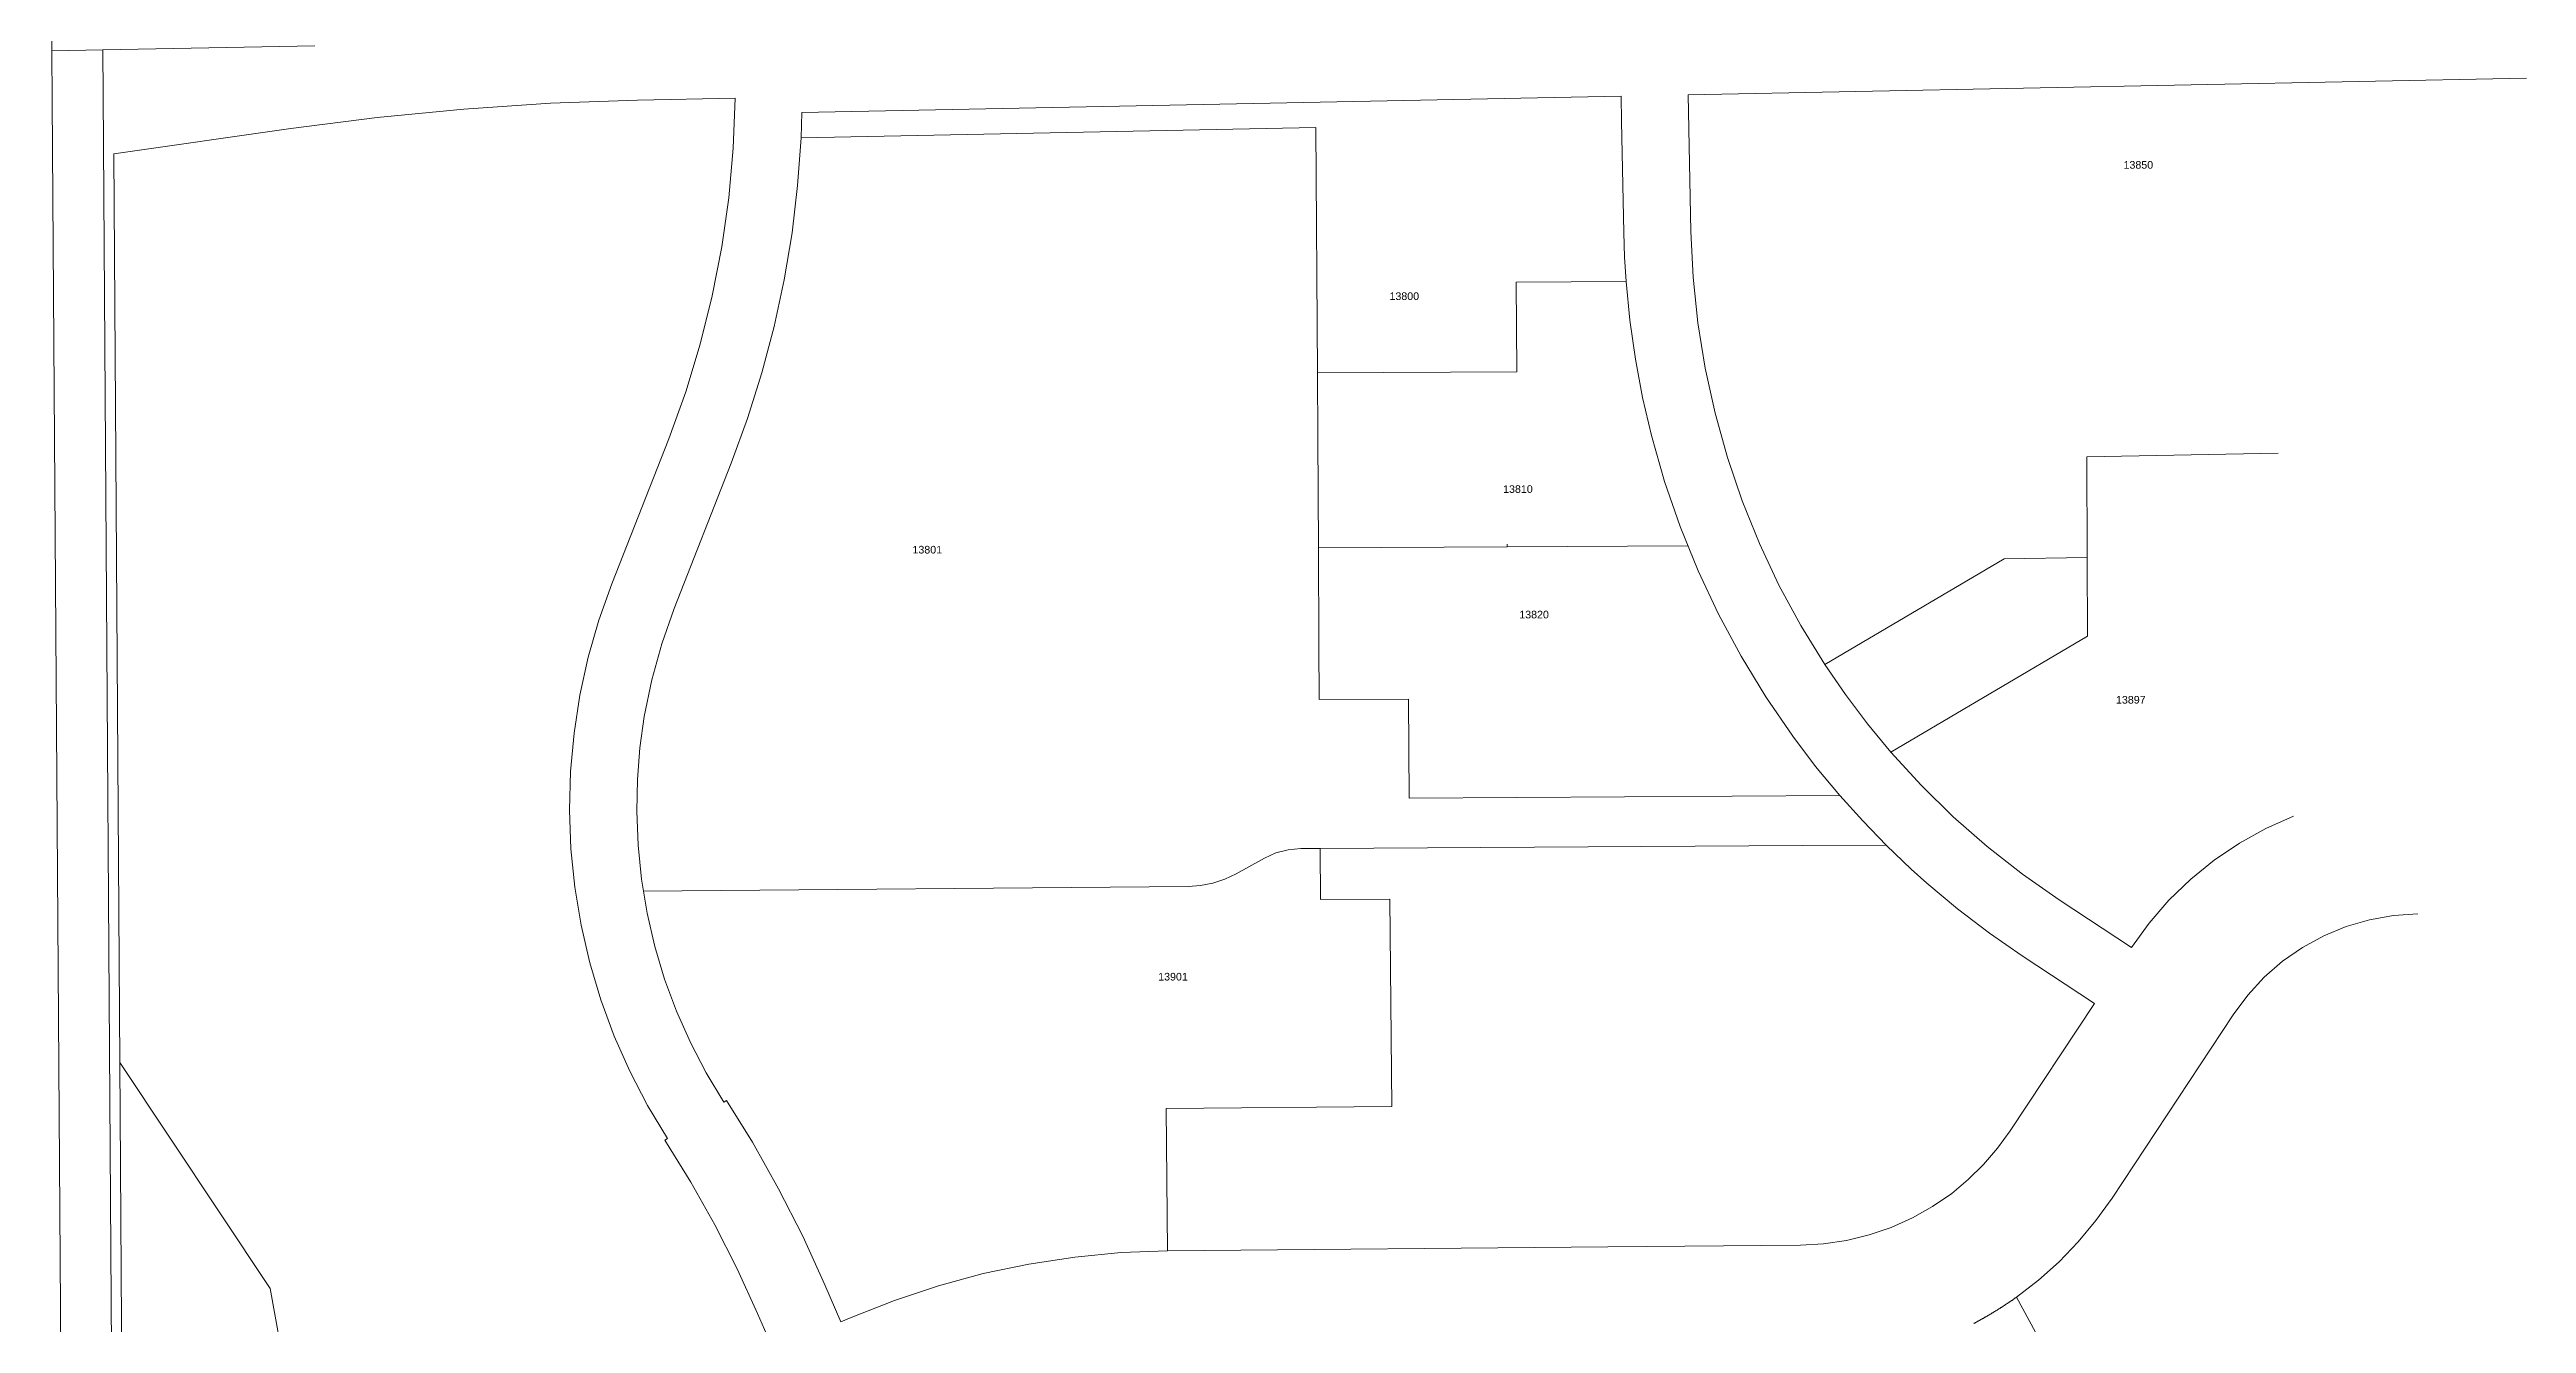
# Model space of a CAD drawing. Header units: feet. Extents: x 865220 to 5618803, y -2240498 to 1935234.
# Drawn here: x 2812271 to 2814707, y 966923 to 968175 of the extents above; entities that cross this region are included whole.
import ezdxf
from ezdxf.enums import TextEntityAlignment as Align

# ---------------------------------------------------------------- set-up
doc = ezdxf.new("R2010")
doc.units = ezdxf.units.FT
doc.header["$LTSCALE"] = 0.015
doc.header["$MEASUREMENT"] = 0
doc.layers.add('Dakota County Addresses', color=7, linetype='Continuous')
doc.layers.add('Dakota County Parcels', color=7, linetype='Continuous')
doc.styles.add('Dimensions 100', font='arial.ttf')

# ---------------------------------------------------------------- blocks, each defined once
blk = doc.blocks.new('ACMAP_ANN_TEMPLATE_Dakota County Addresses')
at = {"layer": 'Dakota County Addresses', "style": 'Dimensions 100'}
blk.add_attdef('DakotaCountyAddress', text='', height=50, dxfattribs=at).set_placement((0, 0), align=Align.CENTER)

msp = doc.modelspace()

# ---------------------------------------------------------------- linework, layer by layer
at = {"layer": 'Dakota County Parcels', "lineweight": 5}
for p, q in [((2812273.8, 968174.1), (2812271.4, 968582.8)), ((2812323.8, 968175.1), (2812532.4, 968179.2)), ((2814706.7, 968147.3), (2813882.6, 968131)), ((2812849.5, 968125.8), (2812945.4, 968127.5)), ((2813010.3, 968088.8), (2813011.2, 968113.7)), ((2813816.6, 968129.7), (2813011.2, 968113.7)), ((2813817.1, 968104.8), (2813816.6, 968129.7)), ((2813882.6, 968131), (2813885.2, 967996.6)), ((2812334.5, 968073), (2812508.7, 968097.9)), ((2813516.5, 968098.8), (2813010.3, 968088.8)), ((2813517.9, 967857.6), (2813516.5, 968098.8)), ((2813819.2, 967995.4), (2813817.1, 968104.8)), ((2812340.5, 967179.3), (2812334.5, 968073)), ((2813821.5, 967947.4), (2813713.4, 967946.6)), ((2813713.4, 967946.6), (2813713.9, 967858.7)), ((2813713.9, 967858.7), (2813517.9, 967857.6)), ((2813518.3, 967793.9), (2813517.9, 967857.6)), ((2812824.2, 967650), (2812880.2, 967792.8)), ((2813518.9, 967685.4), (2813518.3, 967793.9)), ((2814462.5, 967778.5), (2814274.6, 967774.8)), ((2814274.6, 967774.8), (2814274.8, 967676.1)), ((2812885.6, 967625.9), (2812941.6, 967768.7)), ((2813519.5, 967589.9), (2813518.9, 967685.4)), ((2813704.4, 967686.5), (2813704.4, 967689.2)), ((2814193.2, 967674.5), (2814016.9, 967570.7)), ((2814274.8, 967676.1), (2814193.2, 967674.5)), ((2814274.8, 967676.1), (2814275, 967598.5)), ((2813519.8, 967536.3), (2813519.5, 967589.9)), ((2814275, 967598.5), (2814081.7, 967484.7)), ((2813519.8, 967536.3), (2813607.6, 967536.8)), ((2813608.2, 967439.4), (2813607.6, 967536.8)), ((2813608.2, 967439.4), (2814031.5, 967441.9)), ((2813520.7, 967389.8), (2813501.7, 967389.7)), ((2813520.7, 967389.8), (2813994.9, 967392.6)), ((2813521, 967339.8), (2813520.7, 967389.8)), ((2813994.9, 967392.6), (2814077, 967393.1)), ((2813465.9, 967380.3), (2813438.2, 967365)), ((2814101.9, 967369.4), (2814117.1, 967355.8)), ((2813390.8, 967352.6), (2812855.2, 967347.7)), ((2813521, 967339.5), (2813589.3, 967340.1)), ((2813589.3, 967340.1), (2813591.2, 967136.2)), ((2814247.4, 967339.3), (2814318.3, 967292.4)), ((2814211, 967284.3), (2814281.9, 967237.5)), ((2814199.1, 967112.1), (2814281.9, 967237.5)), ((2814299.2, 967046), (2814418.4, 967226.4)), ((2812343.3, 966759.3), (2812340.5, 967179.3)), ((2812340.5, 967179.3), (2812488.2, 966957.2)), ((2812934.4, 967140.4), (2812936.9, 967142)), ((2812962.4, 967100.9), (2812936.9, 967142)), ((2813369.2, 967134.1), (2813591.2, 967136.2)), ((2813370.5, 966994.2), (2813369.2, 967134.1)), ((2812876.5, 967102.9), (2812879, 967104.5)), ((2813370.5, 966994.2), (2813803.5, 966998.1)), ((2813803.5, 966998.1), (2813992.8, 966999.9)), ((2812488.2, 966957.2), (2812524.1, 966760.5)), ((2813033.7, 966960.9), (2813032.1, 966964.4)), ((2813033.7, 966960.9), (2813049.5, 966924.2)), ((2814304.1, 966766.4), (2814205.4, 966948.7)), ((2812967.6, 966932.4), (2812983.4, 966895.7)), ((2813049.5, 966924.2), (2813059.6, 966928.5))]:
    msp.add_line(p, q, dxfattribs=at)
for points in [[(2812273.8, 968174.1), (2812273.8, 968174.1), (2812323.8, 968175.1)], [(2812273.8, 968174.1), (2812274.1, 968124.9), (2812283.4, 966748.7), (2812283.7, 966698.9), (2812285.6, 966417.2), (2812287, 966209.3)], [(2812323.8, 968175.1), (2812324.1, 968131), (2812333.7, 966699.2), (2812337, 966210.1)], [(2812849.5, 968125.8), (2812764.1, 968122.6), (2812678.7, 968116.9), (2812593.6, 968108.6), (2812508.7, 968097.9)], [(2812880.2, 967792.8), (2812896.9, 967838.8), (2812911.2, 967885.7), (2812923, 967933.2), (2812932.4, 967981.3), (2812939.3, 968029.8), (2812943.6, 968078.5), (2812945.4, 968127.5)], [(2812941.6, 967768.7), (2812957.8, 967812.8), (2812971.8, 967857.6), (2812983.8, 967903), (2812993.7, 967948.9), (2813001.4, 967995.3), (2813006.9, 968041.9), (2813010.3, 968088.8)], [(2813819.2, 967995.4), (2813820, 967971.4), (2813821.5, 967947.4)], [(2813885.2, 967996.6), (2813887.4, 967951.5), (2813892.1, 967906.6), (2813899.3, 967862), (2813908.9, 967817.9), (2813921.1, 967774.4), (2813935.6, 967731.6), (2813952.5, 967689.8), (2813971.7, 967648.9), (2813993.2, 967609.2), (2814016.9, 967570.7)], [(2813821.5, 967947.4), (2813825.2, 967909.2), (2813830.6, 967871.1), (2813837.7, 967833.3), (2813846.4, 967795.9)], [(2813846.4, 967795.9), (2813859.3, 967750.7), (2813874.6, 967706.3), (2813892.3, 967662.8), (2813912.2, 967620.3), (2813934.5, 967579), (2813958.9, 967538.9), (2813985.4, 967500.2)], [(2813881.9, 967687.5), (2813704.4, 967686.5), (2813518.9, 967685.4)], [(2812824.2, 967650), (2812811.5, 967614.3), (2812801, 967577.8), (2812792.9, 967540.7), (2812787.1, 967503.2), (2812783.7, 967465.4), (2812782.7, 967427.5), (2812784.1, 967389.6), (2812787.9, 967351.8), (2812794.1, 967314.4), (2812802.6, 967277.4), (2812813.5, 967241), (2812826.6, 967205.4), (2812841.9, 967170.7), (2812859.4, 967137), (2812879, 967104.5)], [(2812885.6, 967625.9), (2812873.4, 967591.2), (2812863.5, 967555.6), (2812856.1, 967519.5)], [(2814016.9, 967570.7), (2814037.2, 967541.1), (2814058.8, 967512.4), (2814081.7, 967484.7)], [(2812856.1, 967519.5), (2812851.8, 967488.7), (2812849.4, 967457.7), (2812848.7, 967426.6)], [(2813985.4, 967500.2), (2814007.8, 967470.6), (2814031.5, 967441.9)], [(2814081.7, 967484.7), (2814111.6, 967452.1), (2814143.1, 967421.1), (2814176.4, 967391.9), (2814211.1, 967364.6), (2814247.4, 967339.3)], [(2814031.5, 967441.9), (2814054.1, 967416.9), (2814077.6, 967392.7), (2814101.9, 967369.4)], [(2812848.7, 967426.6), (2812850, 967393), (2812853.5, 967359.5), (2812859, 967326.3), (2812866.6, 967293.6), (2812876.2, 967261.3), (2812887.9, 967229.8), (2812901.5, 967199), (2812917.1, 967169.2), (2812934.4, 967140.4)], [(2814477.6, 967421.7), (2814450.4, 967409.5), (2814424.4, 967395.1), (2814399.7, 967378.4), (2814376.6, 967359.7), (2814355.2, 967339), (2814335.7, 967316.5), (2814318.3, 967292.4)], [(2813501.7, 967389.7), (2813489.3, 967388.6), (2813477.2, 967385.4), (2813465.9, 967380.3)], [(2813390.8, 967352.6), (2813403.1, 967353.4), (2813415.3, 967355.8), (2813427, 967359.7), (2813438.2, 967365)], [(2814117.1, 967355.8), (2814147.3, 967330.6), (2814178.6, 967306.7), (2814211, 967284.3)], [(2814599.9, 967325.6), (2814576, 967324), (2814552.5, 967319.8), (2814529.5, 967313.1), (2814507.4, 967304), (2814486.5, 967292.5), (2814466.9, 967278.9), (2814448.8, 967263.2), (2814432.6, 967245.6), (2814418.4, 967226.4)], [(2812967.6, 966932.4), (2812947.5, 966976.4), (2812925.6, 967019.6), (2812901.9, 967061.7), (2812876.5, 967102.9)], [(2813033.7, 966960.9), (2813011.9, 967008.5), (2812988.1, 967055.2), (2812962.4, 967100.9)], [(2814141.6, 967050.7), (2814157.9, 967064.2), (2814173, 967079), (2814186.7, 967095), (2814199.1, 967112.1)], [(2813992.8, 966999.9), (2814015.6, 967001.1), (2814038.2, 967004.5), (2814060.4, 967009.8), (2814082, 967017.2), (2814102.9, 967026.6), (2814122.8, 967037.7), (2814141.6, 967050.7)], [(2814205.4, 966948.7), (2814226.9, 966965.3), (2814247.2, 966983.4), (2814266, 967003), (2814283.4, 967023.9), (2814299.2, 967046)], [(2813370.5, 966994.2), (2813324.9, 966992.4), (2813279.4, 966988.1), (2813234.2, 966981.2), (2813189.5, 966971.8), (2813145.4, 966959.8), (2813102.1, 966945.4), (2813059.6, 966928.5)], [(2814205.4, 966948.7), (2814205, 966948.4), (2814204.5, 966948.1), (2814204.1, 966947.8), (2814203.7, 966947.6), (2814203.3, 966947.3), (2814202.9, 966947), (2814202.5, 966946.7), (2814202.1, 966946.4), (2814201.7, 966946.1), (2814201.3, 966945.8), (2814200.9, 966945.5), (2814200.4, 966945.3), (2814200, 966945), (2814199.6, 966944.7), (2814199.2, 966944.4), (2814198.8, 966944.1), (2814198.4, 966943.9), (2814198, 966943.6), (2814197.6, 966943.3), (2814197.1, 966943), (2814196.7, 966942.7), (2814196.3, 966942.5), (2814195.9, 966942.2), (2814195.5, 966941.9), (2814195.1, 966941.6), (2814194.6, 966941.3), (2814194.2, 966941.1), (2814193.8, 966940.8), (2814193.4, 966940.5), (2814193, 966940.2), (2814192.6, 966940), (2814192.1, 966939.7), (2814191.7, 966939.4), (2814191.3, 966939.2), (2814190.9, 966938.9), (2814190.5, 966938.6), (2814190, 966938.3), (2814189.6, 966938.1), (2814189.2, 966937.8), (2814188.8, 966937.5), (2814188.4, 966937.3), (2814187.9, 966937), (2814187.5, 966936.7), (2814187.1, 966936.5), (2814186.7, 966936.2), (2814186.2, 966935.9), (2814185.8, 966935.7), (2814185.4, 966935.4), (2814185, 966935.1), (2814184.5, 966934.9), (2814184.1, 966934.6), (2814183.7, 966934.4), (2814183.3, 966934.1), (2814182.8, 966933.8), (2814182.4, 966933.6), (2814182, 966933.3), (2814181.5, 966933.1), (2814181.1, 966932.8), (2814180.7, 966932.6), (2814180.3, 966932.3), (2814179.8, 966932), (2814179.4, 966931.8), (2814179, 966931.5), (2814178.5, 966931.3), (2814178.1, 966931), (2814177.7, 966930.8), (2814177.2, 966930.5), (2814176.8, 966930.3), (2814176.4, 966930), (2814176, 966929.8), (2814175.5, 966929.5), (2814175.1, 966929.3), (2814174.7, 966929), (2814174.2, 966928.8), (2814173.8, 966928.5), (2814173.4, 966928.3), (2814172.9, 966928), (2814172.5, 966927.8), (2814172, 966927.5), (2814171.6, 966927.3), (2814171.2, 966927), (2814170.7, 966926.8), (2814170.3, 966926.5), (2814169.9, 966926.3), (2814169.4, 966926.1), (2814169, 966925.8), (2814168.6, 966925.6), (2814168.1, 966925.3), (2814167.7, 966925.1), (2814167.2, 966924.9), (2814166.8, 966924.6), (2814166.4, 966924.4), (2814165.9, 966924.1), (2814165.5, 966923.9), (2814165, 966923.7), (2814164.6, 966923.4), (2814164.2, 966923.2), (2814163.7, 966923), (2814163.3, 966922.7)]]:
    msp.add_lwpolyline(points, dxfattribs=at)

# ---------------------------------------------------------------- block references
at = {"layer": 'Dakota County Addresses', "lineweight": 5, "xscale": 0.15, "yscale": 0.15, "zscale": 0.15}
for p, values in [((2814325.1, 968058.3), {'DakotaCountyAddress': '13850'}), ((2813603.4, 967929.2), {'DakotaCountyAddress': '13800'}), ((2813715.1, 967739.5), {'DakotaCountyAddress': '13810'}), ((2813134.4, 967679.9), {'DakotaCountyAddress': '13801'}), ((2813731, 967616.1), {'DakotaCountyAddress': '13820'}), ((2814317.7, 967532.3), {'DakotaCountyAddress': '13897'}), ((2813376, 967260), {'DakotaCountyAddress': '13901'})]:
    msp.add_blockref('ACMAP_ANN_TEMPLATE_Dakota County Addresses', p, dxfattribs=at).add_auto_attribs(values)

doc.saveas('drawing.dxf')
